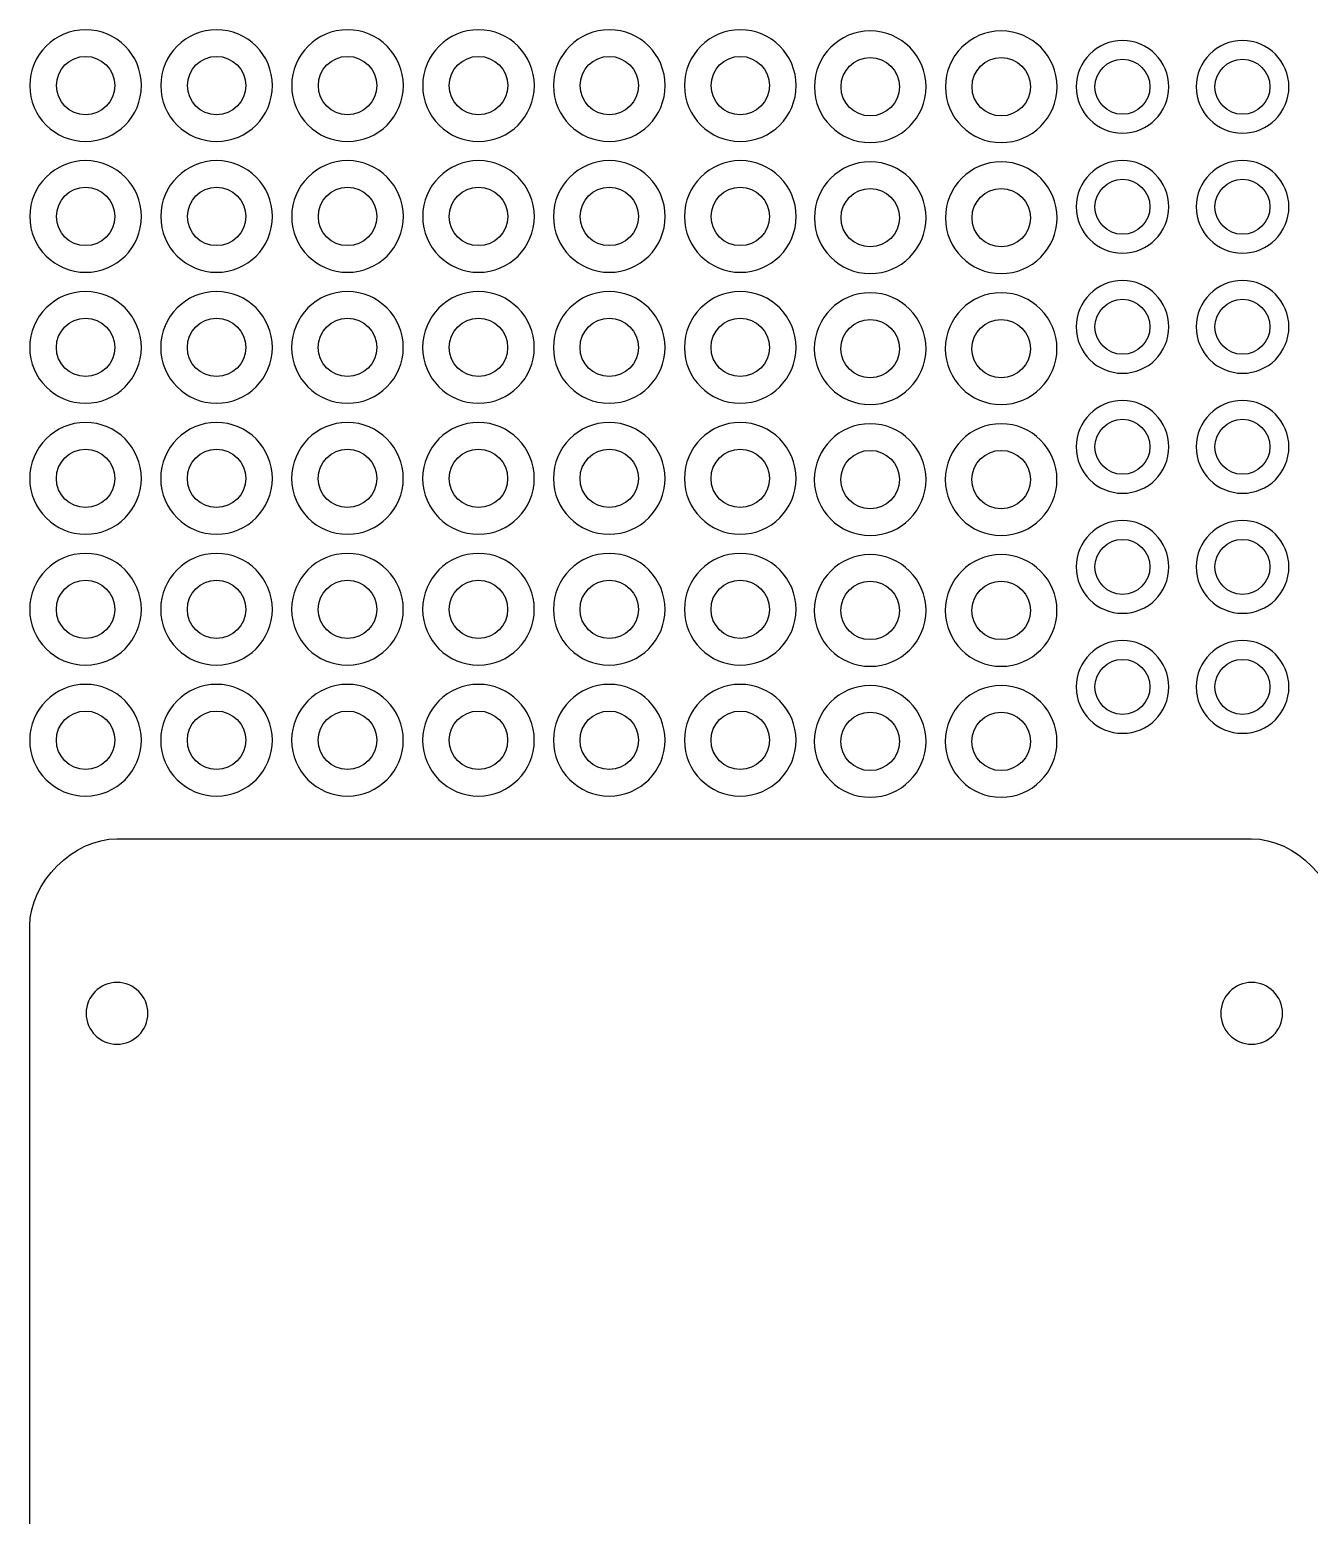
# Model space of a CAD drawing. Extents: x 0 to 186, y 0 to 195.
# Drawn here: x 0.1 to 74.5, y 108.1 to 194.5 of the extents above; entities that cross this region are included whole.
import ezdxf

# ---------------------------------------------------------------- set-up
doc = ezdxf.new("R2010")
doc.units = 0
doc.layers.add('cut', color=7, linetype='CONTINUOUS')

msp = doc.modelspace()

# ---------------------------------------------------------------- linework, layer by layer
at = {"layer": 'cut', "color": 7}
for points in [[(3.307291, 194.510149), (3.307291, 194.510149)], [(10.931666, 194.510149), (10.931666, 194.510149)], [(18.551666, 194.510149), (18.551666, 194.510149)], [(26.17604, 194.510149), (26.17604, 194.510149)], [(33.787292, 194.510149), (33.787292, 194.510149)], [(41.411666, 194.510149), (41.411666, 194.510149)], [(48.974375, 194.439585), (48.974375, 194.439585)], [(56.598749, 194.439585), (56.598749, 194.439585)], [(63.65875, 193.883964), (63.65875, 193.883964)], [(70.64375, 193.883964), (70.64375, 193.883964)], [(3.307291, 192.957927), (3.307291, 192.957927)], [(10.931666, 192.957927), (10.931666, 192.957927)], [(18.551666, 192.957927), (18.551666, 192.957927)], [(26.17604, 192.957927), (26.17604, 192.957927)], [(33.787292, 192.957927), (33.787292, 192.957927)], [(41.411666, 192.957927), (41.411666, 192.957927)], [(48.974375, 192.887363), (48.974375, 192.887363)], [(56.598749, 192.887363), (56.598749, 192.887363)], [(63.65875, 192.79035), (63.65875, 192.79035)], [(70.64375, 192.79035), (70.64375, 192.79035)], [(3.307291, 186.890149), (3.307291, 186.890149)], [(10.931666, 186.890149), (10.931666, 186.890149)], [(18.551666, 186.890149), (18.551666, 186.890149)], [(26.17604, 186.890149), (26.17604, 186.890149)], [(33.787292, 186.890149), (33.787292, 186.890149)], [(41.411666, 186.890149), (41.411666, 186.890149)], [(48.974375, 186.819585), (48.974375, 186.819585)], [(56.598749, 186.819585), (56.598749, 186.819585)], [(63.65875, 186.898964), (63.65875, 186.898964)], [(70.64375, 186.898964), (70.64375, 186.898964)], [(3.307291, 185.337927), (3.307291, 185.337927)], [(10.931666, 185.337927), (10.931666, 185.337927)], [(18.551666, 185.337927), (18.551666, 185.337927)], [(26.17604, 185.337927), (26.17604, 185.337927)], [(33.787292, 185.337927), (33.787292, 185.337927)], [(41.411666, 185.337927), (41.411666, 185.337927)], [(48.974375, 185.267363), (48.974375, 185.267363)], [(56.598749, 185.267363), (56.598749, 185.267363)], [(63.65875, 185.80535), (63.65875, 185.80535)], [(70.64375, 185.80535), (70.64375, 185.80535)], [(63.65875, 179.913964), (63.65875, 179.913964)], [(70.64375, 179.913964), (70.64375, 179.913964)], [(3.302917, 179.270149), (3.302917, 179.270149)], [(10.927291, 179.270149), (10.927291, 179.270149)], [(18.547291, 179.270149), (18.547291, 179.270149)], [(26.171666, 179.270149), (26.171666, 179.270149)], [(33.782917, 179.270149), (33.782917, 179.270149)], [(41.407292, 179.270149), (41.407292, 179.270149)], [(48.970001, 179.199585), (48.970001, 179.199585)], [(56.594375, 179.199585), (56.594375, 179.199585)], [(63.65875, 178.82035), (63.65875, 178.82035)], [(70.64375, 178.82035), (70.64375, 178.82035)], [(3.302917, 177.717927), (3.302917, 177.717927)], [(10.927291, 177.717927), (10.927291, 177.717927)], [(18.547291, 177.717927), (18.547291, 177.717927)], [(26.171666, 177.717927), (26.171666, 177.717927)], [(33.782917, 177.717927), (33.782917, 177.717927)], [(41.407292, 177.717927), (41.407292, 177.717927)], [(48.970001, 177.647363), (48.970001, 177.647363)], [(56.594375, 177.647363), (56.594375, 177.647363)], [(63.65875, 172.928964), (63.65875, 172.928964)], [(70.64375, 172.928964), (70.64375, 172.928964)], [(3.302917, 171.650148), (3.302917, 171.650148)], [(10.927291, 171.650148), (10.927291, 171.650148)], [(18.547291, 171.650148), (18.547291, 171.650148)], [(26.171666, 171.650148), (26.171666, 171.650148)], [(33.782917, 171.650148), (33.782917, 171.650148)], [(41.407292, 171.650148), (41.407292, 171.650148)], [(48.970001, 171.579586), (48.970001, 171.579586)], [(56.594375, 171.579586), (56.594375, 171.579586)], [(63.65875, 171.83535), (63.65875, 171.83535)], [(70.64375, 171.83535), (70.64375, 171.83535)], [(3.302917, 170.097926), (3.302917, 170.097926)], [(10.927291, 170.097926), (10.927291, 170.097926)], [(18.547291, 170.097926), (18.547291, 170.097926)], [(26.171666, 170.097926), (26.171666, 170.097926)], [(33.782917, 170.097926), (33.782917, 170.097926)], [(41.407292, 170.097926), (41.407292, 170.097926)], [(48.970001, 170.027363), (48.970001, 170.027363)], [(56.594375, 170.027363), (56.594375, 170.027363)], [(63.65875, 165.943964), (63.65875, 165.943964)], [(70.64375, 165.943964), (70.64375, 165.943964)], [(63.65875, 164.85035), (63.65875, 164.85035)], [(70.64375, 164.85035), (70.64375, 164.85035)], [(3.302917, 164.030148), (3.302917, 164.030148)], [(10.927291, 164.030148), (10.927291, 164.030148)], [(18.547291, 164.030148), (18.547291, 164.030148)], [(26.171666, 164.030148), (26.171666, 164.030148)], [(33.782917, 164.030148), (33.782917, 164.030148)], [(41.407292, 164.030148), (41.407292, 164.030148)], [(48.970001, 163.959586), (48.970001, 163.959586)], [(56.594375, 163.959586), (56.594375, 163.959586)], [(3.302917, 162.477926), (3.302917, 162.477926)], [(10.927291, 162.477926), (10.927291, 162.477926)], [(18.547291, 162.477926), (18.547291, 162.477926)], [(26.171666, 162.477926), (26.171666, 162.477926)], [(33.782917, 162.477926), (33.782917, 162.477926)], [(41.407292, 162.477926), (41.407292, 162.477926)], [(48.970001, 162.407363), (48.970001, 162.407363)], [(56.594375, 162.407363), (56.594375, 162.407363)], [(63.65875, 158.958966), (63.65875, 158.958966)], [(70.64375, 158.958966), (70.64375, 158.958966)], [(63.65875, 157.865352), (63.65875, 157.865352)], [(70.64375, 157.865352), (70.64375, 157.865352)], [(3.302917, 156.410148), (3.302917, 156.410148)], [(10.927291, 156.410148), (10.927291, 156.410148)], [(18.547291, 156.410148), (18.547291, 156.410148)], [(26.171666, 156.410148), (26.171666, 156.410148)], [(33.782917, 156.410148), (33.782917, 156.410148)], [(41.407292, 156.410148), (41.407292, 156.410148)], [(48.970001, 156.339586), (48.970001, 156.339586)], [(56.594375, 156.339586), (56.594375, 156.339586)], [(3.302917, 154.857926), (3.302917, 154.857926)], [(10.927291, 154.857926), (10.927291, 154.857926)], [(18.547291, 154.857926), (18.547291, 154.857926)], [(26.171666, 154.857926), (26.171666, 154.857926)], [(33.782917, 154.857926), (33.782917, 154.857926)], [(41.407292, 154.857926), (41.407292, 154.857926)], [(48.970001, 154.787363), (48.970001, 154.787363)], [(56.594375, 154.787363), (56.594375, 154.787363)], [(5.132916, 147.423314), (71.172917, 147.423314), (71.172917, 147.423314)], [(0.052916, 5.183316), (0.052916, 142.343314)], [(5.132916, 139.062481), (5.132916, 139.062481)], [(71.172917, 139.062481), (71.172917, 139.062481)]]:
    msp.add_lwpolyline(points, dxfattribs=at)
for points in [[(3.307291, 194.510149), (1.514779, 194.510149), (0.057291, 193.050699), (0.057291, 191.255774)], [(6.557292, 191.255774), (6.557292, 193.050699), (5.099803, 194.510149), (3.307291, 194.510149)], [(10.931666, 194.510149), (9.139154, 194.510149), (7.681665, 193.050699), (7.681665, 191.255774)], [(14.181666, 191.255774), (14.181666, 193.050699), (12.724177, 194.510149), (10.931666, 194.510149)], [(18.551666, 194.510149), (16.759154, 194.510149), (15.301665, 193.050699), (15.301665, 191.255774)], [(21.801666, 191.255774), (21.801666, 193.050699), (20.344177, 194.510149), (18.551666, 194.510149)], [(26.17604, 194.510149), (24.383528, 194.510149), (22.92604, 193.050699), (22.92604, 191.255774)], [(29.426041, 191.255774), (29.426041, 193.050699), (27.968552, 194.510149), (26.17604, 194.510149)], [(33.787292, 194.510149), (31.99478, 194.510149), (30.537291, 193.050699), (30.537291, 191.255774)], [(37.037292, 191.255774), (37.037292, 193.050699), (35.579804, 194.510149), (33.787292, 194.510149)], [(41.411666, 194.510149), (39.619154, 194.510149), (38.161666, 193.050699), (38.161666, 191.255774)], [(44.661667, 191.255774), (44.661667, 193.050699), (43.204178, 194.510149), (41.411666, 194.510149)], [(48.974375, 194.439585), (47.181863, 194.439585), (45.724374, 192.980135), (45.724374, 191.18521)], [(52.224376, 191.18521), (52.224376, 192.980135), (50.766887, 194.439585), (48.974375, 194.439585)], [(56.598749, 194.439585), (54.806238, 194.439585), (53.348749, 192.980135), (53.348749, 191.18521)], [(59.84875, 191.18521), (59.84875, 192.980135), (58.391261, 194.439585), (56.598749, 194.439585)], [(63.65875, 193.883964), (62.167581, 193.883964), (60.96, 192.676389), (60.96, 191.185211)], [(66.3575, 191.185211), (66.3575, 192.676389), (65.149919, 193.883964), (63.65875, 193.883964)], [(70.64375, 193.883964), (69.152581, 193.883964), (67.945, 192.676389), (67.945, 191.185211)], [(73.3425, 191.185211), (73.3425, 192.676389), (72.134919, 193.883964), (70.64375, 193.883964)], [(1.607427, 191.255774), (1.607427, 192.194657), (2.36967, 192.957927), (3.307291, 192.957927)], [(3.307291, 192.957927), (4.244912, 192.957927), (5.007155, 192.194657), (5.007155, 191.255774)], [(9.231802, 191.255774), (9.231802, 192.194657), (9.994044, 192.957927), (10.931666, 192.957927)], [(10.931666, 192.957927), (11.869287, 192.957927), (12.63153, 192.194657), (12.63153, 191.255774)], [(16.851802, 191.255774), (16.851802, 192.194657), (17.614045, 192.957927), (18.551666, 192.957927)], [(18.551666, 192.957927), (19.489287, 192.957927), (20.25153, 192.194657), (20.25153, 191.255774)], [(24.476176, 191.255774), (24.476176, 192.194657), (25.238419, 192.957927), (26.17604, 192.957927)], [(26.17604, 192.957927), (27.113662, 192.957927), (27.875904, 192.194657), (27.875904, 191.255774)], [(32.087428, 191.255774), (32.087428, 192.194657), (32.84967, 192.957927), (33.787292, 192.957927)], [(33.787292, 192.957927), (34.724913, 192.957927), (35.487156, 192.194657), (35.487156, 191.255774)], [(39.711802, 191.255774), (39.711802, 192.194657), (40.474045, 192.957927), (41.411666, 192.957927)], [(41.411666, 192.957927), (42.349287, 192.957927), (43.11153, 192.194657), (43.11153, 191.255774)], [(47.274511, 191.18521), (47.274511, 192.124093), (48.036754, 192.887363), (48.974375, 192.887363)], [(48.974375, 192.887363), (49.911996, 192.887363), (50.674239, 192.124093), (50.674239, 191.18521)], [(54.898885, 191.18521), (54.898885, 192.124093), (55.661128, 192.887363), (56.598749, 192.887363)], [(56.598749, 192.887363), (57.536371, 192.887363), (58.298613, 192.124093), (58.298613, 191.18521)], [(62.053611, 191.185211), (62.053611, 192.068878), (62.775095, 192.79035), (63.65875, 192.79035)], [(63.65875, 192.79035), (64.542405, 192.79035), (65.255069, 192.068878), (65.255069, 191.185211)], [(69.038611, 191.185211), (69.038611, 192.068877), (69.760095, 192.79035), (70.64375, 192.79035)], [(70.64375, 192.79035), (71.527405, 192.79035), (72.240069, 192.068877), (72.240069, 191.185211)], [(0.057291, 191.255774), (0.057291, 189.460849), (1.514779, 188.010219), (3.307291, 188.010219)], [(3.307291, 189.562441), (2.36967, 189.562441), (1.607427, 190.316889), (1.607427, 191.255774)], [(3.307291, 188.010219), (5.099803, 188.010219), (6.557292, 189.460849), (6.557292, 191.255774)], [(5.007155, 191.255774), (5.007155, 190.316889), (4.244912, 189.562441), (3.307291, 189.562441)], [(7.681665, 191.255774), (7.681665, 189.460849), (9.139154, 188.010219), (10.931666, 188.010219)], [(10.931666, 189.562441), (9.994044, 189.562441), (9.231802, 190.316889), (9.231802, 191.255774)], [(10.931666, 188.010219), (12.724177, 188.010219), (14.181666, 189.460849), (14.181666, 191.255774)], [(12.63153, 191.255774), (12.63153, 190.316889), (11.869287, 189.562441), (10.931666, 189.562441)], [(15.301665, 191.255774), (15.301665, 189.460849), (16.759154, 188.010219), (18.551666, 188.010219)], [(18.551666, 189.562441), (17.614044, 189.562441), (16.851802, 190.316889), (16.851802, 191.255774)], [(18.551666, 188.010219), (20.344178, 188.010219), (21.801666, 189.460849), (21.801666, 191.255774)], [(20.25153, 191.255774), (20.25153, 190.316889), (19.489287, 189.562441), (18.551666, 189.562441)], [(22.92604, 191.255774), (22.92604, 189.460849), (24.383528, 188.010219), (26.17604, 188.010219)], [(26.17604, 189.562441), (25.238419, 189.562441), (24.476176, 190.316889), (24.476176, 191.255774)], [(26.17604, 188.010219), (27.968552, 188.010219), (29.426041, 189.460849), (29.426041, 191.255774)], [(27.875904, 191.255774), (27.875904, 190.316889), (27.113662, 189.562441), (26.17604, 189.562441)], [(30.537291, 191.255774), (30.537291, 189.460849), (31.99478, 188.010219), (33.787292, 188.010219)], [(33.787292, 189.562441), (32.84967, 189.562441), (32.087428, 190.316889), (32.087428, 191.255774)], [(33.787292, 188.010219), (35.579804, 188.010219), (37.037292, 189.460849), (37.037292, 191.255774)], [(35.487156, 191.255774), (35.487156, 190.316889), (34.724913, 189.562441), (33.787292, 189.562441)], [(38.161666, 191.255774), (38.161666, 189.460849), (39.619154, 188.010219), (41.411666, 188.010219)], [(41.411666, 189.562441), (40.474045, 189.562441), (39.711802, 190.316889), (39.711802, 191.255774)], [(41.411666, 188.010219), (43.204178, 188.010219), (44.661667, 189.460849), (44.661667, 191.255774)], [(43.11153, 191.255774), (43.11153, 190.316889), (42.349287, 189.562441), (41.411666, 189.562441)], [(45.724374, 191.18521), (45.724374, 189.390285), (47.181863, 187.939655), (48.974375, 187.939655)], [(48.974375, 189.491877), (48.036754, 189.491877), (47.274511, 190.246325), (47.274511, 191.18521)], [(48.974375, 187.939655), (50.766887, 187.939655), (52.224376, 189.390285), (52.224376, 191.18521)], [(50.674239, 191.18521), (50.674239, 190.246325), (49.911996, 189.491877), (48.974375, 189.491877)], [(53.348749, 191.18521), (53.348749, 189.390285), (54.806238, 187.939655), (56.598749, 187.939655)], [(56.598749, 189.491877), (55.661128, 189.491877), (54.898885, 190.246325), (54.898885, 191.18521)], [(56.598749, 187.939655), (58.391261, 187.939655), (59.84875, 189.390285), (59.84875, 191.18521)], [(58.298613, 191.18521), (58.298613, 190.246325), (57.536371, 189.491877), (56.598749, 189.491877)], [(60.96, 191.185211), (60.96, 189.694034), (62.167581, 188.486461), (63.65875, 188.486461)], [(63.65875, 189.588906), (62.775095, 189.588906), (62.053611, 190.301574), (62.053611, 191.185211)], [(63.65875, 188.486461), (65.149919, 188.486461), (66.3575, 189.694034), (66.3575, 191.185211)], [(65.255069, 191.185211), (65.255069, 190.301574), (64.542405, 189.588906), (63.65875, 189.588906)], [(67.945, 191.185211), (67.945, 189.694034), (69.152581, 188.486461), (70.64375, 188.486461)], [(70.64375, 189.588906), (69.760095, 189.588906), (69.038611, 190.301574), (69.038611, 191.185211)], [(70.64375, 188.486461), (72.134919, 188.486461), (73.3425, 189.694034), (73.3425, 191.185211)], [(72.240069, 191.185211), (72.240069, 190.301574), (71.527405, 189.588906), (70.64375, 189.588906)], [(3.307291, 186.890149), (1.514779, 186.890149), (0.057291, 185.430699), (0.057291, 183.635774)], [(6.557292, 183.635774), (6.557292, 185.430699), (5.099803, 186.890149), (3.307291, 186.890149)], [(10.931666, 186.890149), (9.139154, 186.890149), (7.681665, 185.430699), (7.681665, 183.635774)], [(14.181666, 183.635774), (14.181666, 185.430699), (12.724177, 186.890149), (10.931666, 186.890149)], [(18.551666, 186.890149), (16.759154, 186.890149), (15.301665, 185.430699), (15.301665, 183.635774)], [(21.801666, 183.635774), (21.801666, 185.430699), (20.344177, 186.890149), (18.551666, 186.890149)], [(26.17604, 186.890149), (24.383528, 186.890149), (22.92604, 185.430699), (22.92604, 183.635774)], [(29.426041, 183.635774), (29.426041, 185.430699), (27.968552, 186.890149), (26.17604, 186.890149)], [(33.787292, 186.890149), (31.99478, 186.890149), (30.537291, 185.430699), (30.537291, 183.635774)], [(37.037292, 183.635774), (37.037292, 185.430699), (35.579804, 186.890149), (33.787292, 186.890149)], [(41.411666, 186.890149), (39.619154, 186.890149), (38.161666, 185.430699), (38.161666, 183.635774)], [(44.661667, 183.635774), (44.661667, 185.430699), (43.204178, 186.890149), (41.411666, 186.890149)], [(48.974375, 186.819585), (47.181863, 186.819585), (45.724374, 185.360135), (45.724374, 183.56521)], [(52.224376, 183.56521), (52.224376, 185.360135), (50.766887, 186.819585), (48.974375, 186.819585)], [(56.598749, 186.819585), (54.806238, 186.819585), (53.348749, 185.360135), (53.348749, 183.56521)], [(59.84875, 183.56521), (59.84875, 185.360135), (58.391261, 186.819585), (56.598749, 186.819585)], [(63.65875, 186.898964), (62.167581, 186.898964), (60.96, 185.691389), (60.96, 184.200212)], [(66.3575, 184.200212), (66.3575, 185.691389), (65.149919, 186.898964), (63.65875, 186.898964)], [(70.64375, 186.898964), (69.152581, 186.898964), (67.945, 185.691389), (67.945, 184.200212)], [(73.3425, 184.200212), (73.3425, 185.691389), (72.134919, 186.898964), (70.64375, 186.898964)], [(1.607427, 183.635774), (1.607427, 184.574657), (2.36967, 185.337927), (3.307291, 185.337927)], [(3.307291, 185.337927), (4.244912, 185.337927), (5.007155, 184.574657), (5.007155, 183.635774)], [(9.231802, 183.635774), (9.231802, 184.574657), (9.994044, 185.337927), (10.931666, 185.337927)], [(10.931666, 185.337927), (11.869287, 185.337927), (12.63153, 184.574657), (12.63153, 183.635774)], [(16.851802, 183.635774), (16.851802, 184.574657), (17.614045, 185.337927), (18.551666, 185.337927)], [(18.551666, 185.337927), (19.489287, 185.337927), (20.25153, 184.574657), (20.25153, 183.635774)], [(24.476176, 183.635774), (24.476176, 184.574657), (25.238419, 185.337927), (26.17604, 185.337927)], [(26.17604, 185.337927), (27.113662, 185.337927), (27.875904, 184.574657), (27.875904, 183.635774)], [(32.087428, 183.635774), (32.087428, 184.574657), (32.84967, 185.337927), (33.787292, 185.337927)], [(33.787292, 185.337927), (34.724913, 185.337927), (35.487156, 184.574657), (35.487156, 183.635774)], [(39.711802, 183.635774), (39.711802, 184.574657), (40.474045, 185.337927), (41.411666, 185.337927)], [(41.411666, 185.337927), (42.349287, 185.337927), (43.11153, 184.574657), (43.11153, 183.635774)], [(47.274511, 183.56521), (47.274511, 184.504093), (48.036754, 185.267363), (48.974375, 185.267363)], [(48.974375, 185.267363), (49.911996, 185.267363), (50.674239, 184.504093), (50.674239, 183.56521)], [(54.898885, 183.56521), (54.898885, 184.504093), (55.661128, 185.267363), (56.598749, 185.267363)], [(56.598749, 185.267363), (57.536371, 185.267363), (58.298613, 184.504093), (58.298613, 183.56521)], [(62.053611, 184.200212), (62.053611, 185.083878), (62.775095, 185.80535), (63.65875, 185.80535)], [(63.65875, 185.80535), (64.542405, 185.80535), (65.255069, 185.083878), (65.255069, 184.200212)], [(69.038611, 184.200212), (69.038611, 185.083878), (69.760095, 185.80535), (70.64375, 185.80535)], [(70.64375, 185.80535), (71.527405, 185.80535), (72.240069, 185.083878), (72.240069, 184.200212)], [(60.96, 184.200212), (60.96, 182.709034), (62.167581, 181.501462), (63.65875, 181.501462)], [(63.65875, 182.603906), (62.775095, 182.603906), (62.053611, 183.316574), (62.053611, 184.200212)], [(63.65875, 181.501462), (65.149919, 181.501462), (66.3575, 182.709034), (66.3575, 184.200212)], [(65.255069, 184.200212), (65.255069, 183.316574), (64.542405, 182.603906), (63.65875, 182.603906)], [(67.945, 184.200212), (67.945, 182.709034), (69.152581, 181.501462), (70.64375, 181.501462)], [(70.64375, 182.603906), (69.760095, 182.603906), (69.038611, 183.316574), (69.038611, 184.200212)], [(70.64375, 181.501462), (72.134919, 181.501462), (73.3425, 182.709034), (73.3425, 184.200212)], [(72.240069, 184.200212), (72.240069, 183.316574), (71.527405, 182.603906), (70.64375, 182.603906)], [(0.057291, 183.635774), (0.057291, 181.840849), (1.514779, 180.390219), (3.307291, 180.390219)], [(3.307291, 181.942441), (2.36967, 181.942441), (1.607427, 182.696889), (1.607427, 183.635774)], [(3.307291, 180.390219), (5.099803, 180.390219), (6.557292, 181.840849), (6.557292, 183.635774)], [(5.007155, 183.635774), (5.007155, 182.696889), (4.244912, 181.942441), (3.307291, 181.942441)], [(7.681665, 183.635774), (7.681665, 181.840849), (9.139154, 180.390219), (10.931666, 180.390219)], [(10.931666, 181.942441), (9.994044, 181.942441), (9.231802, 182.696889), (9.231802, 183.635774)], [(10.931666, 180.390219), (12.724177, 180.390219), (14.181666, 181.840849), (14.181666, 183.635774)], [(12.63153, 183.635774), (12.63153, 182.696889), (11.869287, 181.942441), (10.931666, 181.942441)], [(15.301665, 183.635774), (15.301665, 181.840849), (16.759154, 180.390219), (18.551666, 180.390219)], [(18.551666, 181.942441), (17.614044, 181.942441), (16.851802, 182.696889), (16.851802, 183.635774)], [(18.551666, 180.390219), (20.344178, 180.390219), (21.801666, 181.840849), (21.801666, 183.635774)], [(20.25153, 183.635774), (20.25153, 182.696889), (19.489287, 181.942441), (18.551666, 181.942441)], [(22.92604, 183.635774), (22.92604, 181.840849), (24.383528, 180.390219), (26.17604, 180.390219)], [(26.17604, 181.942441), (25.238419, 181.942441), (24.476176, 182.696889), (24.476176, 183.635774)], [(26.17604, 180.390219), (27.968552, 180.390219), (29.426041, 181.840849), (29.426041, 183.635774)], [(27.875904, 183.635774), (27.875904, 182.696889), (27.113662, 181.942441), (26.17604, 181.942441)], [(30.537291, 183.635774), (30.537291, 181.840849), (31.99478, 180.390219), (33.787292, 180.390219)], [(33.787292, 181.942441), (32.84967, 181.942441), (32.087428, 182.696889), (32.087428, 183.635774)], [(33.787292, 180.390219), (35.579804, 180.390219), (37.037292, 181.840849), (37.037292, 183.635774)], [(35.487156, 183.635774), (35.487156, 182.696889), (34.724913, 181.942441), (33.787292, 181.942441)], [(38.161666, 183.635774), (38.161666, 181.840849), (39.619154, 180.390219), (41.411666, 180.390219)], [(41.411666, 181.942441), (40.474045, 181.942441), (39.711802, 182.696889), (39.711802, 183.635774)], [(41.411666, 180.390219), (43.204178, 180.390219), (44.661667, 181.840849), (44.661667, 183.635774)], [(43.11153, 183.635774), (43.11153, 182.696889), (42.349287, 181.942441), (41.411666, 181.942441)], [(45.724374, 183.56521), (45.724374, 181.770285), (47.181863, 180.319655), (48.974375, 180.319655)], [(48.974375, 181.871877), (48.036754, 181.871877), (47.274511, 182.626325), (47.274511, 183.56521)], [(48.974375, 180.319655), (50.766887, 180.319655), (52.224376, 181.770285), (52.224376, 183.56521)], [(50.674239, 183.56521), (50.674239, 182.626325), (49.911996, 181.871877), (48.974375, 181.871877)], [(53.348749, 183.56521), (53.348749, 181.770285), (54.806238, 180.319655), (56.598749, 180.319655)], [(56.598749, 181.871877), (55.661128, 181.871877), (54.898885, 182.626325), (54.898885, 183.56521)], [(56.598749, 180.319655), (58.391261, 180.319655), (59.84875, 181.770285), (59.84875, 183.56521)], [(58.298613, 183.56521), (58.298613, 182.626325), (57.536371, 181.871877), (56.598749, 181.871877)], [(63.65875, 179.913964), (62.167581, 179.913964), (60.96, 178.706389), (60.96, 177.215212)], [(66.3575, 177.215212), (66.3575, 178.706389), (65.149919, 179.913964), (63.65875, 179.913964)], [(70.64375, 179.913964), (69.152581, 179.913964), (67.945, 178.706389), (67.945, 177.215212)], [(73.3425, 177.215212), (73.3425, 178.706389), (72.134919, 179.913964), (70.64375, 179.913964)], [(3.302917, 179.270149), (1.510405, 179.270149), (0.052916, 177.810699), (0.052916, 176.015774)], [(6.552917, 176.015774), (6.552917, 177.810699), (5.095429, 179.270149), (3.302917, 179.270149)], [(10.927291, 179.270149), (9.134779, 179.270149), (7.677291, 177.810699), (7.677291, 176.015774)], [(14.177292, 176.015774), (14.177292, 177.810699), (12.719803, 179.270149), (10.927291, 179.270149)], [(18.547291, 179.270149), (16.754779, 179.270149), (15.297291, 177.810699), (15.297291, 176.015774)], [(21.797292, 176.015774), (21.797292, 177.810699), (20.339803, 179.270149), (18.547291, 179.270149)], [(26.171666, 179.270149), (24.379154, 179.270149), (22.921665, 177.810699), (22.921665, 176.015774)], [(29.421667, 176.015774), (29.421667, 177.810699), (27.964177, 179.270149), (26.171666, 179.270149)], [(33.782917, 179.270149), (31.990405, 179.270149), (30.532917, 177.810699), (30.532917, 176.015774)], [(37.032918, 176.015774), (37.032918, 177.810699), (35.575429, 179.270149), (33.782917, 179.270149)], [(41.407292, 179.270149), (39.61478, 179.270149), (38.157291, 177.810699), (38.157291, 176.015774)], [(44.657292, 176.015774), (44.657292, 177.810699), (43.199804, 179.270149), (41.407292, 179.270149)], [(48.970001, 179.199585), (47.177489, 179.199585), (45.72, 177.740135), (45.72, 175.94521)], [(52.220001, 175.94521), (52.220001, 177.740135), (50.762512, 179.199585), (48.970001, 179.199585)], [(56.594375, 179.199585), (54.801863, 179.199585), (53.344374, 177.740135), (53.344374, 175.94521)], [(59.844376, 175.94521), (59.844376, 177.740135), (58.386887, 179.199585), (56.594375, 179.199585)], [(62.053611, 177.215212), (62.053611, 178.098878), (62.775095, 178.82035), (63.65875, 178.82035)], [(63.65875, 178.82035), (64.542405, 178.82035), (65.255069, 178.098878), (65.255069, 177.215212)], [(69.038611, 177.215212), (69.038611, 178.098878), (69.760095, 178.82035), (70.64375, 178.82035)], [(70.64375, 178.82035), (71.527405, 178.82035), (72.240069, 178.098878), (72.240069, 177.215212)], [(1.603053, 176.015774), (1.603053, 176.954657), (2.365296, 177.717927), (3.302917, 177.717927)], [(3.302917, 177.717927), (4.240538, 177.717927), (5.002781, 176.954657), (5.002781, 176.015774)], [(9.227427, 176.015774), (9.227427, 176.954657), (9.98967, 177.717927), (10.927291, 177.717927)], [(10.927291, 177.717927), (11.864912, 177.717927), (12.627155, 176.954657), (12.627155, 176.015774)], [(16.847427, 176.015774), (16.847427, 176.954657), (17.60967, 177.717927), (18.547291, 177.717927)], [(18.547291, 177.717927), (19.484913, 177.717927), (20.247155, 176.954657), (20.247155, 176.015774)], [(24.471802, 176.015774), (24.471802, 176.954657), (25.234045, 177.717927), (26.171666, 177.717927)], [(26.171666, 177.717927), (27.109287, 177.717927), (27.87153, 176.954657), (27.87153, 176.015774)], [(32.083053, 176.015774), (32.083053, 176.954657), (32.845296, 177.717927), (33.782917, 177.717927)], [(33.782917, 177.717927), (34.720538, 177.717927), (35.482781, 176.954657), (35.482781, 176.015774)], [(39.707428, 176.015774), (39.707428, 176.954657), (40.46967, 177.717927), (41.407292, 177.717927)], [(41.407292, 177.717927), (42.344913, 177.717927), (43.107156, 176.954657), (43.107156, 176.015774)], [(47.270137, 175.94521), (47.270137, 176.884093), (48.032379, 177.647363), (48.970001, 177.647363)], [(48.970001, 177.647363), (49.907622, 177.647363), (50.669865, 176.884093), (50.669865, 175.94521)], [(54.894511, 175.94521), (54.894511, 176.884093), (55.656754, 177.647363), (56.594375, 177.647363)], [(56.594375, 177.647363), (57.531996, 177.647363), (58.294239, 176.884093), (58.294239, 175.94521)], [(60.96, 177.215212), (60.96, 175.724034), (62.167581, 174.516462), (63.65875, 174.516462)], [(63.65875, 175.618906), (62.775095, 175.618906), (62.053611, 176.331574), (62.053611, 177.215212)], [(63.65875, 174.516462), (65.149919, 174.516462), (66.3575, 175.724034), (66.3575, 177.215212)], [(65.255069, 177.215212), (65.255069, 176.331574), (64.542405, 175.618906), (63.65875, 175.618906)], [(67.945, 177.215212), (67.945, 175.724034), (69.152581, 174.516462), (70.64375, 174.516462)], [(70.64375, 175.618906), (69.760095, 175.618906), (69.038611, 176.331574), (69.038611, 177.215212)], [(70.64375, 174.516462), (72.134919, 174.516462), (73.3425, 175.724034), (73.3425, 177.215212)], [(72.240069, 177.215212), (72.240069, 176.331574), (71.527405, 175.618906), (70.64375, 175.618906)], [(0.052916, 176.015774), (0.052916, 174.220848), (1.510405, 172.770218), (3.302917, 172.770218)], [(3.302917, 174.32244), (2.365296, 174.32244), (1.603053, 175.076889), (1.603053, 176.015774)], [(3.302917, 172.770218), (5.095429, 172.770218), (6.552917, 174.220848), (6.552917, 176.015774)], [(5.002781, 176.015774), (5.002781, 175.076889), (4.240538, 174.32244), (3.302917, 174.32244)], [(7.677291, 176.015774), (7.677291, 174.220848), (9.134779, 172.770218), (10.927291, 172.770218)], [(10.927291, 174.32244), (9.98967, 174.32244), (9.227427, 175.076889), (9.227427, 176.015774)], [(10.927291, 172.770218), (12.719803, 172.770218), (14.177292, 174.220848), (14.177292, 176.015774)], [(12.627155, 176.015774), (12.627155, 175.076889), (11.864912, 174.32244), (10.927291, 174.32244)], [(15.297291, 176.015774), (15.297291, 174.220848), (16.75478, 172.770218), (18.547291, 172.770218)], [(18.547291, 174.32244), (17.60967, 174.32244), (16.847427, 175.076889), (16.847427, 176.015774)], [(18.547291, 172.770218), (20.339803, 172.770218), (21.797292, 174.220848), (21.797292, 176.015774)], [(20.247155, 176.015774), (20.247155, 175.076889), (19.484912, 174.32244), (18.547291, 174.32244)], [(22.921665, 176.015774), (22.921665, 174.220848), (24.379154, 172.770218), (26.171666, 172.770218)], [(26.171666, 174.32244), (25.234044, 174.32244), (24.471802, 175.076889), (24.471802, 176.015774)], [(26.171666, 172.770218), (27.964178, 172.770218), (29.421667, 174.220848), (29.421667, 176.015774)], [(27.87153, 176.015774), (27.87153, 175.076889), (27.109287, 174.32244), (26.171666, 174.32244)], [(30.532917, 176.015774), (30.532917, 174.220848), (31.990405, 172.770218), (33.782917, 172.770218)], [(33.782917, 174.32244), (32.845296, 174.32244), (32.083053, 175.076889), (32.083053, 176.015774)], [(33.782917, 172.770218), (35.575429, 172.770218), (37.032918, 174.220848), (37.032918, 176.015774)], [(35.482781, 176.015774), (35.482781, 175.076889), (34.720538, 174.32244), (33.782917, 174.32244)], [(38.157291, 176.015774), (38.157291, 174.220848), (39.61478, 172.770218), (41.407292, 172.770218)], [(41.407292, 174.32244), (40.46967, 174.32244), (39.707428, 175.076889), (39.707428, 176.015774)], [(41.407292, 172.770218), (43.199804, 172.770218), (44.657292, 174.220848), (44.657292, 176.015774)], [(43.107156, 176.015774), (43.107156, 175.076889), (42.344913, 174.32244), (41.407292, 174.32244)], [(45.72, 175.94521), (45.72, 174.150285), (47.177489, 172.699655), (48.970001, 172.699655)], [(48.970001, 174.251877), (48.032379, 174.251877), (47.270137, 175.006327), (47.270137, 175.94521)], [(48.970001, 172.699655), (50.762512, 172.699655), (52.220001, 174.150285), (52.220001, 175.94521)], [(50.669865, 175.94521), (50.669865, 175.006327), (49.907622, 174.251877), (48.970001, 174.251877)], [(53.344374, 175.94521), (53.344374, 174.150285), (54.801863, 172.699655), (56.594375, 172.699655)], [(56.594375, 174.251877), (55.656754, 174.251877), (54.894511, 175.006327), (54.894511, 175.94521)], [(56.594375, 172.699655), (58.386887, 172.699655), (59.844376, 174.150285), (59.844376, 175.94521)], [(58.294239, 175.94521), (58.294239, 175.006327), (57.531996, 174.251877), (56.594375, 174.251877)], [(63.65875, 172.928964), (62.167581, 172.928964), (60.96, 171.721389), (60.96, 170.230212)], [(66.3575, 170.230212), (66.3575, 171.721389), (65.149919, 172.928964), (63.65875, 172.928964)], [(70.64375, 172.928964), (69.152581, 172.928964), (67.945, 171.721389), (67.945, 170.230212)], [(73.3425, 170.230212), (73.3425, 171.721389), (72.134919, 172.928964), (70.64375, 172.928964)], [(3.302917, 171.650148), (1.510405, 171.650148), (0.052916, 170.190699), (0.052916, 168.395773)], [(6.552917, 168.395773), (6.552917, 170.190699), (5.095429, 171.650148), (3.302917, 171.650148)], [(10.927291, 171.650148), (9.134779, 171.650148), (7.677291, 170.190699), (7.677291, 168.395773)], [(14.177292, 168.395773), (14.177292, 170.190699), (12.719803, 171.650148), (10.927291, 171.650148)], [(18.547291, 171.650148), (16.754779, 171.650148), (15.297291, 170.190699), (15.297291, 168.395773)], [(21.797292, 168.395773), (21.797292, 170.190699), (20.339803, 171.650148), (18.547291, 171.650148)], [(26.171666, 171.650148), (24.379154, 171.650148), (22.921665, 170.190699), (22.921665, 168.395773)], [(29.421667, 168.395773), (29.421667, 170.190699), (27.964177, 171.650148), (26.171666, 171.650148)], [(33.782917, 171.650148), (31.990405, 171.650148), (30.532917, 170.190699), (30.532917, 168.395773)], [(37.032918, 168.395773), (37.032918, 170.190699), (35.575429, 171.650148), (33.782917, 171.650148)], [(41.407292, 171.650148), (39.61478, 171.650148), (38.157291, 170.190699), (38.157291, 168.395773)], [(44.657292, 168.395773), (44.657292, 170.190699), (43.199804, 171.650148), (41.407292, 171.650148)], [(48.970001, 171.579586), (47.177489, 171.579586), (45.72, 170.120136), (45.72, 168.325211)], [(52.220001, 168.325211), (52.220001, 170.120136), (50.762512, 171.579586), (48.970001, 171.579586)], [(56.594375, 171.579586), (54.801863, 171.579586), (53.344374, 170.120136), (53.344374, 168.325211)], [(59.844376, 168.325211), (59.844376, 170.120136), (58.386887, 171.579586), (56.594375, 171.579586)], [(62.053611, 170.230212), (62.053611, 171.113878), (62.775095, 171.83535), (63.65875, 171.83535)], [(63.65875, 171.83535), (64.542405, 171.83535), (65.255069, 171.113878), (65.255069, 170.230212)], [(69.038611, 170.230212), (69.038611, 171.113878), (69.760095, 171.83535), (70.64375, 171.83535)], [(70.64375, 171.83535), (71.527405, 171.83535), (72.240069, 171.113878), (72.240069, 170.230212)], [(1.603053, 168.395773), (1.603053, 169.334658), (2.365296, 170.097926), (3.302917, 170.097926)], [(3.302917, 170.097926), (4.240538, 170.097926), (5.002781, 169.334658), (5.002781, 168.395773)], [(9.227427, 168.395773), (9.227427, 169.334658), (9.98967, 170.097926), (10.927291, 170.097926)], [(10.927291, 170.097926), (11.864912, 170.097926), (12.627155, 169.334658), (12.627155, 168.395773)], [(16.847427, 168.395773), (16.847427, 169.334658), (17.60967, 170.097926), (18.547291, 170.097926)], [(18.547291, 170.097926), (19.484913, 170.097926), (20.247155, 169.334658), (20.247155, 168.395773)], [(24.471802, 168.395773), (24.471802, 169.334658), (25.234045, 170.097926), (26.171666, 170.097926)], [(26.171666, 170.097926), (27.109287, 170.097926), (27.87153, 169.334658), (27.87153, 168.395773)], [(32.083053, 168.395773), (32.083053, 169.334658), (32.845296, 170.097926), (33.782917, 170.097926)], [(33.782917, 170.097926), (34.720538, 170.097926), (35.482781, 169.334658), (35.482781, 168.395773)], [(39.707428, 168.395773), (39.707428, 169.334658), (40.46967, 170.097926), (41.407292, 170.097926)], [(41.407292, 170.097926), (42.344913, 170.097926), (43.107156, 169.334658), (43.107156, 168.395773)], [(47.270137, 168.325211), (47.270137, 169.264095), (48.032379, 170.027363), (48.970001, 170.027363)], [(48.970001, 170.027363), (49.907622, 170.027363), (50.669865, 169.264095), (50.669865, 168.325211)], [(54.894511, 168.325211), (54.894511, 169.264095), (55.656754, 170.027363), (56.594375, 170.027363)], [(56.594375, 170.027363), (57.531996, 170.027363), (58.294239, 169.264095), (58.294239, 168.325211)], [(60.96, 170.230212), (60.96, 168.739034), (62.167581, 167.531462), (63.65875, 167.531462)], [(63.65875, 168.633906), (62.775095, 168.633906), (62.053611, 169.346574), (62.053611, 170.230212)], [(63.65875, 167.531462), (65.149919, 167.531462), (66.3575, 168.739034), (66.3575, 170.230212)], [(65.255069, 170.230212), (65.255069, 169.346574), (64.542405, 168.633906), (63.65875, 168.633906)], [(67.945, 170.230212), (67.945, 168.739034), (69.152581, 167.531462), (70.64375, 167.531462)], [(70.64375, 168.633906), (69.760095, 168.633906), (69.038611, 169.346574), (69.038611, 170.230212)], [(70.64375, 167.531462), (72.134919, 167.531462), (73.3425, 168.739034), (73.3425, 170.230212)], [(72.240069, 170.230212), (72.240069, 169.346574), (71.527405, 168.633906), (70.64375, 168.633906)], [(0.052916, 168.395773), (0.052916, 166.600848), (1.510405, 165.150218), (3.302917, 165.150218)], [(3.302917, 166.70244), (2.365296, 166.70244), (1.603053, 167.456891), (1.603053, 168.395773)], [(3.302917, 165.150218), (5.095429, 165.150218), (6.552917, 166.600848), (6.552917, 168.395773)], [(5.002781, 168.395773), (5.002781, 167.456891), (4.240538, 166.70244), (3.302917, 166.70244)], [(7.677291, 168.395773), (7.677291, 166.600848), (9.134779, 165.150218), (10.927291, 165.150218)], [(10.927291, 166.70244), (9.98967, 166.70244), (9.227427, 167.456891), (9.227427, 168.395773)], [(10.927291, 165.150218), (12.719803, 165.150218), (14.177292, 166.600848), (14.177292, 168.395773)], [(12.627155, 168.395773), (12.627155, 167.456891), (11.864912, 166.70244), (10.927291, 166.70244)], [(15.297291, 168.395773), (15.297291, 166.600848), (16.75478, 165.150218), (18.547291, 165.150218)], [(18.547291, 166.70244), (17.60967, 166.70244), (16.847427, 167.456891), (16.847427, 168.395773)], [(18.547291, 165.150218), (20.339803, 165.150218), (21.797292, 166.600848), (21.797292, 168.395773)], [(20.247155, 168.395773), (20.247155, 167.456891), (19.484912, 166.70244), (18.547291, 166.70244)], [(22.921665, 168.395773), (22.921665, 166.600848), (24.379154, 165.150218), (26.171666, 165.150218)], [(26.171666, 166.70244), (25.234044, 166.70244), (24.471802, 167.456891), (24.471802, 168.395773)], [(26.171666, 165.150218), (27.964178, 165.150218), (29.421667, 166.600848), (29.421667, 168.395773)], [(27.87153, 168.395773), (27.87153, 167.456891), (27.109287, 166.70244), (26.171666, 166.70244)], [(30.532917, 168.395773), (30.532917, 166.600848), (31.990405, 165.150218), (33.782917, 165.150218)], [(33.782917, 166.70244), (32.845296, 166.70244), (32.083053, 167.456891), (32.083053, 168.395773)], [(33.782917, 165.150218), (35.575429, 165.150218), (37.032918, 166.600848), (37.032918, 168.395773)], [(35.482781, 168.395773), (35.482781, 167.456891), (34.720538, 166.70244), (33.782917, 166.70244)], [(38.157291, 168.395773), (38.157291, 166.600848), (39.61478, 165.150218), (41.407292, 165.150218)], [(41.407292, 166.70244), (40.46967, 166.70244), (39.707428, 167.456891), (39.707428, 168.395773)], [(41.407292, 165.150218), (43.199804, 165.150218), (44.657292, 166.600848), (44.657292, 168.395773)], [(43.107156, 168.395773), (43.107156, 167.456891), (42.344913, 166.70244), (41.407292, 166.70244)], [(45.72, 168.325211), (45.72, 166.530286), (47.177489, 165.079655), (48.970001, 165.079655)], [(48.970001, 166.631877), (48.032379, 166.631877), (47.270137, 167.386328), (47.270137, 168.325211)], [(48.970001, 165.079655), (50.762512, 165.079655), (52.220001, 166.530286), (52.220001, 168.325211)], [(50.669865, 168.325211), (50.669865, 167.386328), (49.907622, 166.631877), (48.970001, 166.631877)], [(53.344374, 168.325211), (53.344374, 166.530286), (54.801863, 165.079655), (56.594375, 165.079655)], [(56.594375, 166.631877), (55.656754, 166.631877), (54.894511, 167.386328), (54.894511, 168.325211)], [(56.594375, 165.079655), (58.386887, 165.079655), (59.844376, 166.530286), (59.844376, 168.325211)], [(58.294239, 168.325211), (58.294239, 167.386328), (57.531996, 166.631877), (56.594375, 166.631877)], [(63.65875, 165.943964), (62.167581, 165.943964), (60.96, 164.736389), (60.96, 163.245212)], [(66.3575, 163.245212), (66.3575, 164.736389), (65.149919, 165.943964), (63.65875, 165.943964)], [(70.64375, 165.943964), (69.152581, 165.943964), (67.945, 164.736389), (67.945, 163.245212)], [(73.3425, 163.245212), (73.3425, 164.736389), (72.134919, 165.943964), (70.64375, 165.943964)], [(62.053611, 163.245212), (62.053611, 164.128878), (62.775095, 164.85035), (63.65875, 164.85035)], [(63.65875, 164.85035), (64.542405, 164.85035), (65.255069, 164.128878), (65.255069, 163.245212)], [(69.038611, 163.245212), (69.038611, 164.128878), (69.760095, 164.85035), (70.64375, 164.85035)], [(70.64375, 164.85035), (71.527405, 164.85035), (72.240069, 164.128878), (72.240069, 163.245212)], [(3.302917, 164.030148), (1.510405, 164.030148), (0.052916, 162.570698), (0.052916, 160.775773)], [(6.552917, 160.775773), (6.552917, 162.570698), (5.095429, 164.030148), (3.302917, 164.030148)], [(10.927291, 164.030148), (9.134779, 164.030148), (7.677291, 162.570698), (7.677291, 160.775773)], [(14.177292, 160.775773), (14.177292, 162.570698), (12.719803, 164.030148), (10.927291, 164.030148)], [(18.547291, 164.030148), (16.754779, 164.030148), (15.297291, 162.570698), (15.297291, 160.775773)], [(21.797292, 160.775773), (21.797292, 162.570698), (20.339803, 164.030148), (18.547291, 164.030148)], [(26.171666, 164.030148), (24.379154, 164.030148), (22.921665, 162.570698), (22.921665, 160.775773)], [(29.421667, 160.775773), (29.421667, 162.570698), (27.964177, 164.030148), (26.171666, 164.030148)], [(33.782917, 164.030148), (31.990405, 164.030148), (30.532917, 162.570698), (30.532917, 160.775773)], [(37.032918, 160.775773), (37.032918, 162.570698), (35.575429, 164.030148), (33.782917, 164.030148)], [(41.407292, 164.030148), (39.61478, 164.030148), (38.157291, 162.570698), (38.157291, 160.775773)], [(44.657292, 160.775773), (44.657292, 162.570698), (43.199804, 164.030148), (41.407292, 164.030148)], [(48.970001, 163.959586), (47.177489, 163.959586), (45.72, 162.500136), (45.72, 160.705211)], [(52.220001, 160.705211), (52.220001, 162.500136), (50.762512, 163.959586), (48.970001, 163.959586)], [(56.594375, 163.959586), (54.801863, 163.959586), (53.344374, 162.500136), (53.344374, 160.705211)], [(59.844376, 160.705211), (59.844376, 162.500136), (58.386887, 163.959586), (56.594375, 163.959586)], [(60.96, 163.245212), (60.96, 161.754035), (62.167581, 160.546463), (63.65875, 160.546463)], [(63.65875, 161.648908), (62.775095, 161.648908), (62.053611, 162.361574), (62.053611, 163.245212)], [(63.65875, 160.546463), (65.149919, 160.546463), (66.3575, 161.754035), (66.3575, 163.245212)], [(65.255069, 163.245212), (65.255069, 162.361574), (64.542405, 161.648908), (63.65875, 161.648908)], [(67.945, 163.245212), (67.945, 161.754035), (69.152581, 160.546463), (70.64375, 160.546463)], [(70.64375, 161.648908), (69.760095, 161.648908), (69.038611, 162.361574), (69.038611, 163.245212)], [(70.64375, 160.546463), (72.134919, 160.546463), (73.3425, 161.754035), (73.3425, 163.245212)], [(72.240069, 163.245212), (72.240069, 162.361574), (71.527405, 161.648908), (70.64375, 161.648908)], [(1.603053, 160.775773), (1.603053, 161.714659), (2.365296, 162.477926), (3.302917, 162.477926)], [(3.302917, 162.477926), (4.240538, 162.477926), (5.002781, 161.714659), (5.002781, 160.775773)], [(9.227427, 160.775773), (9.227427, 161.714659), (9.98967, 162.477926), (10.927291, 162.477926)], [(10.927291, 162.477926), (11.864912, 162.477926), (12.627155, 161.714659), (12.627155, 160.775773)], [(16.847427, 160.775773), (16.847427, 161.714659), (17.60967, 162.477926), (18.547291, 162.477926)], [(18.547291, 162.477926), (19.484913, 162.477926), (20.247155, 161.714659), (20.247155, 160.775773)], [(24.471802, 160.775773), (24.471802, 161.714659), (25.234045, 162.477926), (26.171666, 162.477926)], [(26.171666, 162.477926), (27.109287, 162.477926), (27.87153, 161.714659), (27.87153, 160.775773)], [(32.083053, 160.775773), (32.083053, 161.714659), (32.845296, 162.477926), (33.782917, 162.477926)], [(33.782917, 162.477926), (34.720538, 162.477926), (35.482781, 161.714659), (35.482781, 160.775773)], [(39.707428, 160.775773), (39.707428, 161.714659), (40.46967, 162.477926), (41.407292, 162.477926)], [(41.407292, 162.477926), (42.344913, 162.477926), (43.107156, 161.714659), (43.107156, 160.775773)], [(47.270137, 160.705211), (47.270137, 161.644096), (48.032379, 162.407363), (48.970001, 162.407363)], [(48.970001, 162.407363), (49.907622, 162.407363), (50.669865, 161.644096), (50.669865, 160.705211)], [(54.894511, 160.705211), (54.894511, 161.644096), (55.656754, 162.407363), (56.594375, 162.407363)], [(56.594375, 162.407363), (57.531996, 162.407363), (58.294239, 161.644096), (58.294239, 160.705211)], [(0.052916, 160.775773), (0.052916, 158.980848), (1.510405, 157.530218), (3.302917, 157.530218)], [(3.302917, 159.08244), (2.365296, 159.08244), (1.603053, 159.836891), (1.603053, 160.775773)], [(3.302917, 157.530218), (5.095429, 157.530218), (6.552917, 158.980848), (6.552917, 160.775773)], [(5.002781, 160.775773), (5.002781, 159.836891), (4.240538, 159.08244), (3.302917, 159.08244)], [(7.677291, 160.775773), (7.677291, 158.980848), (9.134779, 157.530218), (10.927291, 157.530218)], [(10.927291, 159.08244), (9.98967, 159.08244), (9.227427, 159.836891), (9.227427, 160.775773)], [(10.927291, 157.530218), (12.719803, 157.530218), (14.177292, 158.980848), (14.177292, 160.775773)], [(12.627155, 160.775773), (12.627155, 159.836891), (11.864912, 159.08244), (10.927291, 159.08244)], [(15.297291, 160.775773), (15.297291, 158.980848), (16.75478, 157.530218), (18.547291, 157.530218)], [(18.547291, 159.08244), (17.60967, 159.08244), (16.847427, 159.836891), (16.847427, 160.775773)], [(18.547291, 157.530218), (20.339803, 157.530218), (21.797292, 158.980848), (21.797292, 160.775773)], [(20.247155, 160.775773), (20.247155, 159.836891), (19.484912, 159.08244), (18.547291, 159.08244)], [(22.921665, 160.775773), (22.921665, 158.980848), (24.379154, 157.530218), (26.171666, 157.530218)], [(26.171666, 159.08244), (25.234044, 159.08244), (24.471802, 159.836891), (24.471802, 160.775773)], [(26.171666, 157.530218), (27.964178, 157.530218), (29.421667, 158.980848), (29.421667, 160.775773)], [(27.87153, 160.775773), (27.87153, 159.836891), (27.109287, 159.08244), (26.171666, 159.08244)], [(30.532917, 160.775773), (30.532917, 158.980848), (31.990405, 157.530218), (33.782917, 157.530218)], [(33.782917, 159.08244), (32.845296, 159.08244), (32.083053, 159.836891), (32.083053, 160.775773)], [(33.782917, 157.530218), (35.575429, 157.530218), (37.032918, 158.980848), (37.032918, 160.775773)], [(35.482781, 160.775773), (35.482781, 159.836891), (34.720538, 159.08244), (33.782917, 159.08244)], [(38.157291, 160.775773), (38.157291, 158.980848), (39.61478, 157.530218), (41.407292, 157.530218)], [(41.407292, 159.08244), (40.46967, 159.08244), (39.707428, 159.836891), (39.707428, 160.775773)], [(41.407292, 157.530218), (43.199804, 157.530218), (44.657292, 158.980848), (44.657292, 160.775773)], [(43.107156, 160.775773), (43.107156, 159.836891), (42.344913, 159.08244), (41.407292, 159.08244)], [(45.72, 160.705211), (45.72, 158.910286), (47.177489, 157.459655), (48.970001, 157.459655)], [(48.970001, 159.011877), (48.032379, 159.011877), (47.270137, 159.766328), (47.270137, 160.705211)], [(48.970001, 157.459655), (50.762512, 157.459655), (52.220001, 158.910286), (52.220001, 160.705211)], [(50.669865, 160.705211), (50.669865, 159.766328), (49.907622, 159.011877), (48.970001, 159.011877)], [(53.344374, 160.705211), (53.344374, 158.910286), (54.801863, 157.459655), (56.594375, 157.459655)], [(56.594375, 159.011877), (55.656754, 159.011877), (54.894511, 159.766328), (54.894511, 160.705211)], [(56.594375, 157.459655), (58.386887, 157.459655), (59.844376, 158.910286), (59.844376, 160.705211)], [(58.294239, 160.705211), (58.294239, 159.766328), (57.531996, 159.011877), (56.594375, 159.011877)], [(63.65875, 158.958966), (62.167581, 158.958966), (60.96, 157.751391), (60.96, 156.260213)], [(66.3575, 156.260213), (66.3575, 157.751391), (65.149919, 158.958966), (63.65875, 158.958966)], [(70.64375, 158.958966), (69.152581, 158.958966), (67.945, 157.751391), (67.945, 156.260213)], [(73.3425, 156.260213), (73.3425, 157.751391), (72.134919, 158.958966), (70.64375, 158.958966)], [(62.053611, 156.260213), (62.053611, 157.143879), (62.775095, 157.865352), (63.65875, 157.865352)], [(63.65875, 157.865352), (64.542405, 157.865352), (65.255069, 157.143879), (65.255069, 156.260213)], [(69.038611, 156.260213), (69.038611, 157.143879), (69.760095, 157.865352), (70.64375, 157.865352)], [(70.64375, 157.865352), (71.527405, 157.865352), (72.240069, 157.143879), (72.240069, 156.260213)], [(3.302917, 156.410148), (1.510405, 156.410148), (0.052916, 154.950698), (0.052916, 153.155773)], [(6.552917, 153.155773), (6.552917, 154.950698), (5.095429, 156.410148), (3.302917, 156.410148)], [(10.927291, 156.410148), (9.134779, 156.410148), (7.677291, 154.950698), (7.677291, 153.155773)], [(14.177292, 153.155773), (14.177292, 154.950698), (12.719803, 156.410148), (10.927291, 156.410148)], [(18.547291, 156.410148), (16.754779, 156.410148), (15.297291, 154.950698), (15.297291, 153.155773)], [(21.797292, 153.155773), (21.797292, 154.950698), (20.339803, 156.410148), (18.547291, 156.410148)], [(26.171666, 156.410148), (24.379154, 156.410148), (22.921665, 154.950698), (22.921665, 153.155773)], [(29.421667, 153.155773), (29.421667, 154.950698), (27.964177, 156.410148), (26.171666, 156.410148)], [(33.782917, 156.410148), (31.990405, 156.410148), (30.532917, 154.950698), (30.532917, 153.155773)], [(37.032918, 153.155773), (37.032918, 154.950698), (35.575429, 156.410148), (33.782917, 156.410148)], [(41.407292, 156.410148), (39.61478, 156.410148), (38.157291, 154.950698), (38.157291, 153.155773)], [(44.657292, 153.155773), (44.657292, 154.950698), (43.199804, 156.410148), (41.407292, 156.410148)], [(48.970001, 156.339586), (47.177489, 156.339586), (45.72, 154.880136), (45.72, 153.085211)], [(52.220001, 153.085211), (52.220001, 154.880136), (50.762512, 156.339586), (48.970001, 156.339586)], [(56.594375, 156.339586), (54.801863, 156.339586), (53.344374, 154.880136), (53.344374, 153.085211)], [(59.844376, 153.085211), (59.844376, 154.880136), (58.386887, 156.339586), (56.594375, 156.339586)], [(60.96, 156.260213), (60.96, 154.769035), (62.167581, 153.561463), (63.65875, 153.561463)], [(63.65875, 154.663908), (62.775095, 154.663908), (62.053611, 155.376575), (62.053611, 156.260213)], [(63.65875, 153.561463), (65.149919, 153.561463), (66.3575, 154.769035), (66.3575, 156.260213)], [(65.255069, 156.260213), (65.255069, 155.376575), (64.542405, 154.663908), (63.65875, 154.663908)], [(67.945, 156.260213), (67.945, 154.769035), (69.152581, 153.561463), (70.64375, 153.561463)], [(70.64375, 154.663908), (69.760095, 154.663908), (69.038611, 155.376575), (69.038611, 156.260213)], [(70.64375, 153.561463), (72.134919, 153.561463), (73.3425, 154.769035), (73.3425, 156.260213)], [(72.240069, 156.260213), (72.240069, 155.376575), (71.527405, 154.663908), (70.64375, 154.663908)], [(1.603053, 153.155773), (1.603053, 154.094659), (2.365296, 154.857926), (3.302917, 154.857926)], [(3.302917, 154.857926), (4.240538, 154.857926), (5.002781, 154.094659), (5.002781, 153.155773)], [(9.227427, 153.155773), (9.227427, 154.094659), (9.98967, 154.857926), (10.927291, 154.857926)], [(10.927291, 154.857926), (11.864912, 154.857926), (12.627155, 154.094659), (12.627155, 153.155773)], [(16.847427, 153.155773), (16.847427, 154.094659), (17.60967, 154.857926), (18.547291, 154.857926)], [(18.547291, 154.857926), (19.484913, 154.857926), (20.247155, 154.094659), (20.247155, 153.155773)], [(24.471802, 153.155773), (24.471802, 154.094659), (25.234045, 154.857926), (26.171666, 154.857926)], [(26.171666, 154.857926), (27.109287, 154.857926), (27.87153, 154.094659), (27.87153, 153.155773)], [(32.083053, 153.155773), (32.083053, 154.094659), (32.845296, 154.857926), (33.782917, 154.857926)], [(33.782917, 154.857926), (34.720538, 154.857926), (35.482781, 154.094659), (35.482781, 153.155773)], [(39.707428, 153.155773), (39.707428, 154.094659), (40.46967, 154.857926), (41.407292, 154.857926)], [(41.407292, 154.857926), (42.344913, 154.857926), (43.107156, 154.094659), (43.107156, 153.155773)], [(47.270137, 153.085211), (47.270137, 154.024096), (48.032379, 154.787363), (48.970001, 154.787363)], [(48.970001, 154.787363), (49.907622, 154.787363), (50.669865, 154.024096), (50.669865, 153.085211)], [(54.894511, 153.085211), (54.894511, 154.024096), (55.656754, 154.787363), (56.594375, 154.787363)], [(56.594375, 154.787363), (57.531996, 154.787363), (58.294239, 154.024096), (58.294239, 153.085211)], [(0.052916, 153.155773), (0.052916, 151.360848), (1.510405, 149.910218), (3.302917, 149.910218)], [(3.302917, 151.46244), (2.365296, 151.46244), (1.603053, 152.216891), (1.603053, 153.155773)], [(3.302917, 149.910218), (5.095429, 149.910218), (6.552917, 151.360848), (6.552917, 153.155773)], [(5.002781, 153.155773), (5.002781, 152.216891), (4.240538, 151.46244), (3.302917, 151.46244)], [(7.677291, 153.155773), (7.677291, 151.360848), (9.134779, 149.910218), (10.927291, 149.910218)], [(10.927291, 151.46244), (9.98967, 151.46244), (9.227427, 152.216891), (9.227427, 153.155773)], [(10.927291, 149.910218), (12.719803, 149.910218), (14.177292, 151.360848), (14.177292, 153.155773)], [(12.627155, 153.155773), (12.627155, 152.216891), (11.864912, 151.46244), (10.927291, 151.46244)], [(15.297291, 153.155773), (15.297291, 151.360848), (16.75478, 149.910218), (18.547291, 149.910218)], [(18.547291, 151.46244), (17.60967, 151.46244), (16.847427, 152.216891), (16.847427, 153.155773)], [(18.547291, 149.910218), (20.339803, 149.910218), (21.797292, 151.360848), (21.797292, 153.155773)], [(20.247155, 153.155773), (20.247155, 152.216891), (19.484912, 151.46244), (18.547291, 151.46244)], [(22.921665, 153.155773), (22.921665, 151.360848), (24.379154, 149.910218), (26.171666, 149.910218)], [(26.171666, 151.46244), (25.234044, 151.46244), (24.471802, 152.216891), (24.471802, 153.155773)], [(26.171666, 149.910218), (27.964178, 149.910218), (29.421667, 151.360848), (29.421667, 153.155773)], [(27.87153, 153.155773), (27.87153, 152.216891), (27.109287, 151.46244), (26.171666, 151.46244)], [(30.532917, 153.155773), (30.532917, 151.360848), (31.990405, 149.910218), (33.782917, 149.910218)], [(33.782917, 151.46244), (32.845296, 151.46244), (32.083053, 152.216891), (32.083053, 153.155773)], [(33.782917, 149.910218), (35.575429, 149.910218), (37.032918, 151.360848), (37.032918, 153.155773)], [(35.482781, 153.155773), (35.482781, 152.216891), (34.720538, 151.46244), (33.782917, 151.46244)], [(38.157291, 153.155773), (38.157291, 151.360848), (39.61478, 149.910218), (41.407292, 149.910218)], [(41.407292, 151.46244), (40.46967, 151.46244), (39.707428, 152.216891), (39.707428, 153.155773)], [(41.407292, 149.910218), (43.199804, 149.910218), (44.657292, 151.360848), (44.657292, 153.155773)], [(43.107156, 153.155773), (43.107156, 152.216891), (42.344913, 151.46244), (41.407292, 151.46244)], [(45.72, 153.085211), (45.72, 151.290286), (47.177489, 149.839655), (48.970001, 149.839655)], [(48.970001, 151.391877), (48.032379, 151.391877), (47.270137, 152.146328), (47.270137, 153.085211)], [(48.970001, 149.839655), (50.762512, 149.839655), (52.220001, 151.290286), (52.220001, 153.085211)], [(50.669865, 153.085211), (50.669865, 152.146328), (49.907622, 151.391877), (48.970001, 151.391877)], [(53.344374, 153.085211), (53.344374, 151.290286), (54.801863, 149.839655), (56.594375, 149.839655)], [(56.594375, 151.391877), (55.656754, 151.391877), (54.894511, 152.146328), (54.894511, 153.085211)], [(56.594375, 149.839655), (58.386887, 149.839655), (59.844376, 151.290286), (59.844376, 153.085211)], [(58.294239, 153.085211), (58.294239, 152.146328), (57.531996, 151.391877), (56.594375, 151.391877)], [(0.052916, 142.343314), (0.052916, 144.883314), (2.592916, 147.423314), (5.132916, 147.423314)], [(71.172917, 147.423314), (73.712917, 147.423314), (76.252917, 144.883314), (76.252917, 142.343314)], [(5.132916, 139.062481), (4.138803, 139.062481), (3.33375, 138.257427), (3.33375, 137.263314)], [(6.932083, 137.263314), (6.932083, 138.257427), (6.12703, 139.062481), (5.132916, 139.062481)], [(71.172917, 139.062481), (70.178803, 139.062481), (69.37375, 138.257427), (69.37375, 137.263314)], [(72.972083, 137.263314), (72.972083, 138.257427), (72.167028, 139.062481), (71.172917, 139.062481)], [(3.33375, 137.263314), (3.33375, 136.269202), (4.138803, 135.464148), (5.132916, 135.464148)], [(5.132916, 135.464148), (6.12703, 135.464148), (6.932083, 136.269202), (6.932083, 137.263314)], [(69.37375, 137.263314), (69.37375, 136.269202), (70.178803, 135.464148), (71.172917, 135.464148)], [(71.172917, 135.464148), (72.167028, 135.464148), (72.972083, 136.269202), (72.972083, 137.263314)]]:
    msp.add_open_spline(points, degree=3, dxfattribs=at)

doc.saveas('drawing.dxf')
